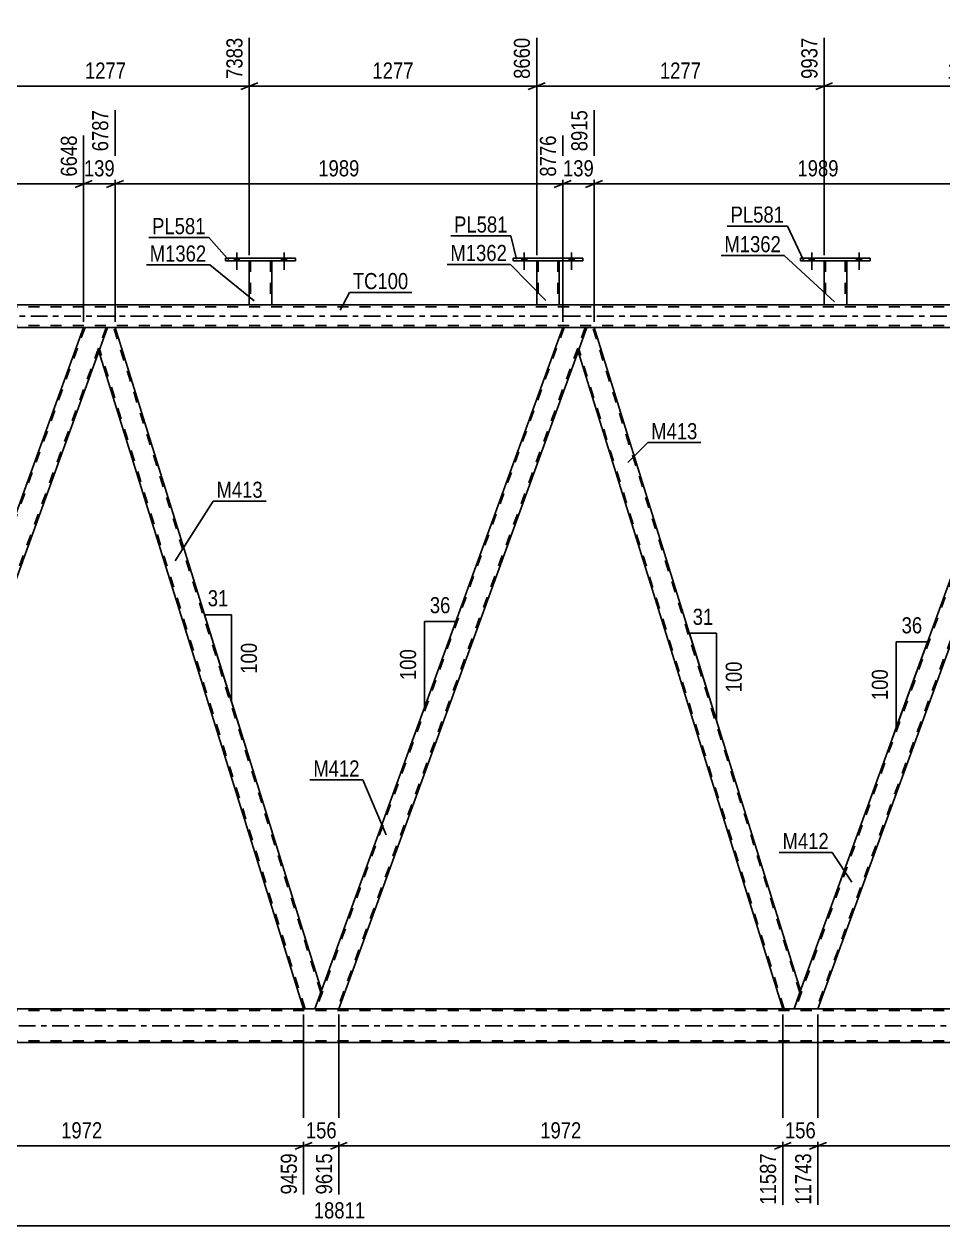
# Model space of a CAD drawing. Header units: millimetres. Extents: x -129 to 712, y -428 to 166.
# Drawn here: x 235.8 to 399, y -160.6 to 52.9 of the extents above; entities that cross this region are included whole.
import ezdxf

# ---------------------------------------------------------------- set-up
doc = ezdxf.new("R2010")
doc.units = ezdxf.units.MM
doc.linetypes.add('DXK_LINE_DOT2', pattern=[3.9198, 1.9599, -1.9599])
doc.linetypes.add('DXK_LINE_DOT3', pattern=[5.9187, 2.979, -0.9799, 0.9799, -0.9799])
doc.styles.add('Arial Narrow', font='ARIALN.TTF', dxfattribs={"height": 0.2})

# ---------------------------------------------------------------- blocks, each defined once
blk = doc.blocks.new('Bolt-232816670-63809 - 5056')
at = {"linetype": 'Continuous'}
for points in [[(324.21, 10.84), (325.09, 10.84), (325.09, 11.32), (324.21, 11.32)], [(332.61, 10.84), (333.49, 10.84), (333.49, 11.32), (332.61, 11.32)]]:
    blk.add_hatch(color=1, dxfattribs=at).paths.add_polyline_path(points)
at = {"color": 1, "linetype": 'Continuous'}
for p, q in [((324.21, 11.32), (324.21, 10.84)), ((324.65, 12.32), (324.65, 9.2)), ((325.09, 11.32), (325.09, 10.84)), ((332.61, 11.32), (332.61, 10.84)), ((333.05, 12.32), (333.05, 9.2)), ((333.49, 11.32), (333.49, 10.84))]:
    blk.add_line(p, q, dxfattribs=at)
blk = doc.blocks.new('Part-232816670-5214 - 5056')
at = {"color": 7, "linetype": 'DXK_LINE_DOT2'}
for p, q in [((599.14, 2.68), (183.67, 2.68)), ((279.77, 3), (275.77, 3)), ((330.85, 3), (326.85, 3)), ((381.93, 3), (377.93, 3)), ((599.14, -0.68), (183.67, -0.68)), ((251.92, -1), (246.34, -1)), ((337.05, -1), (331.48, -1))]:
    blk.add_line(p, q, dxfattribs=at)
at = {"color": 2, "linetype": 'Continuous'}
for p, q in [((275.77, 3), (228.69, 3)), ((326.85, 3), (279.77, 3)), ((377.93, 3), (330.85, 3)), ((429.01, 3), (381.93, 3)), ((246.34, -1), (183.67, -1)), ((331.48, -1), (251.92, -1)), ((416.61, -1), (337.05, -1))]:
    blk.add_line(p, q, dxfattribs=at)
at = {"color": 7, "linetype": 'DXK_LINE_DOT3'}
blk.add_line((183.67, 1), (599.14, 1), dxfattribs=at)
blk = doc.blocks.new('Part-232816670-5099 - 5056')
at = {"color": 2, "linetype": 'Continuous'}
for p, q in [((335.73, -1), (334.19, -5.25)), ((337.05, -1), (335.73, -1)), ((373.75, -118.75), (337.05, -1)), ((334.19, -5.25), (370.58, -122)), ((373.48, -119.49), (372.57, -122)), ((373.75, -118.75), (373.48, -119.49))]:
    blk.add_line(p, q, dxfattribs=at)
at = {"color": 7, "linetype": 'DXK_LINE_DOT2'}
for p, q in [((373.62, -119.12), (336.8, -1)), ((370.83, -122), (334.32, -4.88)), ((373.73, -118.81), (373.48, -119.49)), ((372.57, -122), (370.58, -122))]:
    blk.add_line(p, q, dxfattribs=at)
blk = doc.blocks.new('Part-232816670-5114 - 5056')
at = {"color": 7, "linetype": 'DXK_LINE_DOT2'}
for p, q in [((331.73, -1), (287.69, -122)), ((335.48, -1), (291.44, -122)), ((335.73, -1), (334.19, -5.25)), ((288.62, -118.75), (287.44, -122)), ((291.69, -122), (287.44, -122))]:
    blk.add_line(p, q, dxfattribs=at)
at = {"color": 2, "linetype": 'Continuous'}
for p, q in [((331.48, -1), (288.62, -118.75)), ((331.48, -1), (335.73, -1)), ((334.19, -5.25), (291.69, -122))]:
    blk.add_line(p, q, dxfattribs=at)
blk = doc.blocks.new('Part-232816670-5119 - 5056')
at = {"color": 7, "linetype": 'DXK_LINE_DOT2'}
for p, q in [((599.14, -122.32), (-61.1, -122.32)), ((25.46, -122), (599.14, -122)), ((599.14, -127.68), (-61.1, -127.68))]:
    blk.add_line(p, q, dxfattribs=at)
at = {"color": 2, "linetype": 'Continuous'}
for p, q in [((451.14, -122), (210.93, -122)), ((451.14, -128), (210.93, -128))]:
    blk.add_line(p, q, dxfattribs=at)
at = {"color": 7, "linetype": 'DXK_LINE_DOT3'}
blk.add_line((-61.1, -125), (599.14, -125), dxfattribs=at)
blk = doc.blocks.new('Part-232816670-63780 - 5056')
at = {"color": 2, "linetype": 'Continuous'}
for p, q in [((275.77, 3), (275.77, 10.84)), ((279.77, 10.84), (279.77, 3)), ((279.74, 3), (275.77, 3)), ((279.77, 3), (279.74, 3))]:
    blk.add_line(p, q, dxfattribs=at)
at = {"color": 7, "linetype": 'DXK_LINE_DOT2'}
for p, q in [((275.77, 10.84), (279.77, 10.84)), ((275.77, 10.84), (275.77, 10.84)), ((275.77, 10.84), (275.77, 10.84)), ((276.01, 10.84), (276.01, 3)), ((279.53, 10.84), (279.53, 3)), ((279.77, 10.84), (279.77, 10.84)), ((279.77, 10.84), (279.77, 10.84)), ((279.51, 3), (279.53, 3))]:
    blk.add_line(p, q, dxfattribs=at)
blk = doc.blocks.new('Part-232816670-5256 - 5056')
at = {"color": 7, "linetype": 'DXK_LINE_DOT2'}
for p, q in [((246.6, -1), (202.56, -122)), ((250.34, -1), (206.31, -121.99)), ((250.6, -1), (249.05, -5.25)), ((203.98, -117.4), (202.3, -122)), ((208.24, -117.4), (206.56, -121.99)), ((206.56, -121.99), (202.3, -122))]:
    blk.add_line(p, q, dxfattribs=at)
at = {"color": 2, "linetype": 'Continuous'}
for p, q in [((246.34, -1), (203.98, -117.4)), ((246.34, -1), (250.6, -1)), ((249.05, -5.25), (208.24, -117.4))]:
    blk.add_line(p, q, dxfattribs=at)
blk = doc.blocks.new('Part-232816670-5261 - 5056')
at = {"color": 2, "linetype": 'Continuous'}
for p, q in [((250.6, -1), (249.05, -5.25)), ((250.6, -1), (251.92, -1)), ((288.62, -118.75), (251.92, -1)), ((249.05, -5.25), (285.44, -122)), ((287.44, -122), (288.62, -118.75))]:
    blk.add_line(p, q, dxfattribs=at)
at = {"color": 7, "linetype": 'DXK_LINE_DOT2'}
for p, q in [((288.48, -119.12), (251.67, -1)), ((285.69, -122), (249.19, -4.88)), ((287.44, -122), (285.44, -122))]:
    blk.add_line(p, q, dxfattribs=at)
blk = doc.blocks.new('Part-232816670-5266 - 5056')
at = {"color": 7, "linetype": 'DXK_LINE_DOT2'}
for p, q in [((416.87, -1), (372.83, -122)), ((420.61, -1), (376.57, -122)), ((420.87, -1), (419.32, -5.25)), ((373.75, -118.75), (372.57, -122)), ((376.83, -122), (372.57, -122))]:
    blk.add_line(p, q, dxfattribs=at)
at = {"color": 2, "linetype": 'Continuous'}
for p, q in [((416.61, -1), (373.75, -118.75)), ((416.61, -1), (420.87, -1)), ((419.32, -5.25), (376.83, -122))]:
    blk.add_line(p, q, dxfattribs=at)
blk = doc.blocks.new('Part-232816670-63783 - 5056')
at = {"color": 2, "linetype": 'Continuous'}
for p, q in [((322.65, 10.84), (322.65, 11.32)), ((322.65, 11.32), (335.05, 11.32)), ((335.05, 10.84), (322.65, 10.84)), ((335.05, 11.32), (335.05, 10.84))]:
    blk.add_line(p, q, dxfattribs=at)
blk = doc.blocks.new('Part-232816670-63785 - 5056')
at = {"color": 2, "linetype": 'Continuous'}
for p, q in [((373.73, 10.84), (373.73, 11.32)), ((373.73, 11.32), (386.13, 11.32)), ((386.13, 10.84), (373.73, 10.84)), ((386.13, 11.32), (386.13, 10.84))]:
    blk.add_line(p, q, dxfattribs=at)
blk = doc.blocks.new('Part-232816670-63781 - 5056')
at = {"color": 2, "linetype": 'Continuous'}
for p, q in [((271.57, 10.84), (271.57, 11.32)), ((271.57, 11.32), (283.97, 11.32)), ((283.97, 10.84), (271.57, 10.84)), ((283.97, 11.32), (283.97, 10.84))]:
    blk.add_line(p, q, dxfattribs=at)
blk = doc.blocks.new('Bolt-232816670-63806 - 5056')
at = {"linetype": 'Continuous'}
for points in [[(273.13, 10.84), (274.01, 10.84), (274.01, 11.32), (273.13, 11.32)], [(281.53, 10.84), (282.41, 10.84), (282.41, 11.32), (281.53, 11.32)]]:
    blk.add_hatch(color=1, dxfattribs=at).paths.add_polyline_path(points)
at = {"color": 1, "linetype": 'Continuous'}
for p, q in [((273.13, 11.32), (273.13, 10.84)), ((273.57, 12.32), (273.57, 9.2)), ((274.01, 11.32), (274.01, 10.84)), ((281.53, 11.32), (281.53, 10.84)), ((281.97, 12.32), (281.97, 9.2)), ((282.41, 11.32), (282.41, 10.84))]:
    blk.add_line(p, q, dxfattribs=at)
blk = doc.blocks.new('Bolt-232816670-63807 - 5056')
at = {"linetype": 'Continuous'}
for points in [[(273.13, 10.84), (274.01, 10.84), (274.01, 11.32), (273.13, 11.32)], [(281.53, 10.84), (282.41, 10.84), (282.41, 11.32), (281.53, 11.32)]]:
    blk.add_hatch(color=1, dxfattribs=at).paths.add_polyline_path(points)
at = {"color": 1, "linetype": 'Continuous'}
for p, q in [((273.13, 11.32), (273.13, 10.84)), ((273.57, 12.32), (273.57, 9.2)), ((274.01, 11.32), (274.01, 10.84)), ((281.53, 11.32), (281.53, 10.84)), ((281.97, 12.32), (281.97, 9.2)), ((282.41, 11.32), (282.41, 10.84))]:
    blk.add_line(p, q, dxfattribs=at)
blk = doc.blocks.new('Part-232816670-63782 - 5056')
at = {"color": 2, "linetype": 'Continuous'}
for p, q in [((326.85, 3), (326.85, 10.84)), ((330.85, 10.84), (330.85, 3)), ((330.82, 3), (326.85, 3)), ((330.85, 3), (330.82, 3))]:
    blk.add_line(p, q, dxfattribs=at)
at = {"color": 7, "linetype": 'DXK_LINE_DOT2'}
for p, q in [((326.85, 10.84), (330.85, 10.84)), ((326.85, 10.84), (326.85, 10.84)), ((326.85, 10.84), (326.85, 10.84)), ((327.09, 10.84), (327.09, 3)), ((330.61, 10.84), (330.61, 3)), ((330.85, 10.84), (330.85, 10.84)), ((330.85, 10.84), (330.85, 10.84)), ((330.59, 3), (330.61, 3))]:
    blk.add_line(p, q, dxfattribs=at)
blk = doc.blocks.new('Part-232816670-63784 - 5056')
at = {"color": 2, "linetype": 'Continuous'}
for p, q in [((377.93, 3), (377.93, 10.84)), ((381.93, 10.84), (381.93, 3)), ((381.9, 3), (377.93, 3)), ((381.93, 3), (381.9, 3))]:
    blk.add_line(p, q, dxfattribs=at)
at = {"color": 7, "linetype": 'DXK_LINE_DOT2'}
for p, q in [((377.93, 10.84), (381.93, 10.84)), ((377.93, 10.84), (377.93, 10.84)), ((377.93, 10.84), (377.93, 10.84)), ((378.17, 10.84), (378.17, 3)), ((381.69, 10.84), (381.69, 3)), ((381.93, 10.84), (381.93, 10.84)), ((381.93, 10.84), (381.93, 10.84)), ((381.68, 3), (381.69, 3))]:
    blk.add_line(p, q, dxfattribs=at)
blk = doc.blocks.new('Bolt-232816670-63808 - 5056')
at = {"linetype": 'Continuous'}
for points in [[(324.21, 10.84), (325.09, 10.84), (325.09, 11.32), (324.21, 11.32)], [(332.61, 10.84), (333.49, 10.84), (333.49, 11.32), (332.61, 11.32)]]:
    blk.add_hatch(color=1, dxfattribs=at).paths.add_polyline_path(points)
at = {"color": 1, "linetype": 'Continuous'}
for p, q in [((324.21, 11.32), (324.21, 10.84)), ((324.65, 12.32), (324.65, 9.2)), ((325.09, 11.32), (325.09, 10.84)), ((332.61, 11.32), (332.61, 10.84)), ((333.05, 12.32), (333.05, 9.2)), ((333.49, 11.32), (333.49, 10.84))]:
    blk.add_line(p, q, dxfattribs=at)
blk = doc.blocks.new('Bolt-232816670-63810 - 5056')
at = {"linetype": 'Continuous'}
for points in [[(375.29, 10.84), (376.17, 10.84), (376.17, 11.32), (375.29, 11.32)], [(383.69, 10.84), (384.57, 10.84), (384.57, 11.32), (383.69, 11.32)]]:
    blk.add_hatch(color=1, dxfattribs=at).paths.add_polyline_path(points)
at = {"color": 1, "linetype": 'Continuous'}
for p, q in [((375.29, 11.32), (375.29, 10.84)), ((375.73, 12.32), (375.73, 9.2)), ((376.17, 11.32), (376.17, 10.84)), ((383.69, 11.32), (383.69, 10.84)), ((384.13, 12.32), (384.13, 9.2)), ((384.57, 11.32), (384.57, 10.84))]:
    blk.add_line(p, q, dxfattribs=at)
blk = doc.blocks.new('Bolt-232816670-63811 - 5056')
at = {"linetype": 'Continuous'}
for points in [[(375.29, 10.84), (376.17, 10.84), (376.17, 11.32), (375.29, 11.32)], [(383.69, 10.84), (384.57, 10.84), (384.57, 11.32), (383.69, 11.32)]]:
    blk.add_hatch(color=1, dxfattribs=at).paths.add_polyline_path(points)
at = {"color": 1, "linetype": 'Continuous'}
for p, q in [((375.29, 11.32), (375.29, 10.84)), ((375.73, 12.32), (375.73, 9.2)), ((376.17, 11.32), (376.17, 10.84)), ((383.69, 11.32), (383.69, 10.84)), ((384.13, 12.32), (384.13, 9.2)), ((384.57, 11.32), (384.57, 10.84))]:
    blk.add_line(p, q, dxfattribs=at)
blk = doc.blocks.new('StraightDimension-232816670-81066 - 5056')
at = {"color": 7, "linetype": 'Continuous'}
for p, q in [((291.69, -123), (291.69, -154.97)), ((370.58, -123), (370.58, -156.8)), ((293.19, -145.76), (290.19, -146.96)), ((291.69, -146.36), (370.58, -146.36)), ((369.08, -146.96), (372.08, -145.76))]:
    blk.add_line(p, q, dxfattribs=at)
at = {"color": 0}
blk.add_wipeout([(335.39, -145.61), (335.39, -141.41), (326.88, -141.41), (326.88, -145.61)], dxfattribs=at)
at = {"color": 0, "linetype": 'Continuous'}
blk.add_wipeout([(369.98, -147.06), (365.78, -147.06), (365.78, -157.4), (369.98, -157.4)], dxfattribs=at)
at = {"color": 3, "style": 'Arial Narrow'}
blk.add_text('1972', height=2.863, dxfattribs=at).set_placement((327.48, -145.01))
at = {"color": 3, "linetype": 'Continuous', "style": 'Arial Narrow'}
blk.add_text('11587', height=2.863, rotation=90.0002, dxfattribs=at).set_placement((369.38, -156.8))
blk = doc.blocks.new('StraightDimension-232816670-37227 - 5056')
at = {"color": 7, "linetype": 'Continuous'}
for p, q in [((251.92, 0), (251.92, 37.59)), ((331.48, 0), (331.48, 33.09)), ((253.42, 25.08), (250.42, 23.88)), ((251.92, 24.48), (331.48, 24.48)), ((329.98, 23.88), (332.98, 25.08))]:
    blk.add_line(p, q, dxfattribs=at)
at = {"color": 0, "linetype": 'Continuous'}
blk.add_wipeout([(330.88, 33.69), (326.68, 33.69), (326.68, 25.18), (330.88, 25.18)], dxfattribs=at)
at = {"color": 0}
blk.add_wipeout([(295.95, 25.23), (295.95, 29.43), (287.44, 29.43), (287.44, 25.23)], dxfattribs=at)
at = {"color": 3, "linetype": 'Continuous', "style": 'Arial Narrow'}
blk.add_text('8776', height=2.863, rotation=90.0002, dxfattribs=at).set_placement((330.28, 25.78))
at = {"color": 3, "style": 'Arial Narrow'}
blk.add_text('1989', height=2.863, dxfattribs=at).set_placement((288.04, 25.83))
blk = doc.blocks.new('StraightDimension-232816670-81766 - 5056')
at = {"color": 7, "linetype": 'Continuous'}
for p, q in [((224.69, 11.84), (224.69, 50.45)), ((275.77, 11.84), (275.77, 50.45)), ((226.19, 42.44), (223.19, 41.24)), ((224.69, 41.84), (275.77, 41.84)), ((274.27, 41.24), (277.27, 42.44))]:
    blk.add_line(p, q, dxfattribs=at)
at = {"color": 0, "linetype": 'Continuous'}
blk.add_wipeout([(275.17, 51.05), (270.97, 51.05), (270.97, 42.54), (275.17, 42.54)], dxfattribs=at)
at = {"color": 0}
blk.add_wipeout([(254.49, 42.59), (254.49, 46.79), (245.98, 46.79), (245.98, 42.59)], dxfattribs=at)
at = {"color": 3, "linetype": 'Continuous', "style": 'Arial Narrow'}
blk.add_text('7383', height=2.863, rotation=90.0002, dxfattribs=at).set_placement((274.57, 43.14))
at = {"color": 3, "style": 'Arial Narrow'}
blk.add_text('1277', height=2.863, dxfattribs=at).set_placement((246.58, 43.19))
blk = doc.blocks.new('StraightDimension-232816670-81765 - 5056')
at = {"color": 7, "linetype": 'Continuous'}
for p, q in [((275.77, 11.84), (275.77, 50.45)), ((326.85, 11.84), (326.85, 50.45)), ((277.27, 42.44), (274.27, 41.24)), ((275.77, 41.84), (326.85, 41.84)), ((325.35, 41.24), (328.35, 42.44))]:
    blk.add_line(p, q, dxfattribs=at)
at = {"color": 0, "linetype": 'Continuous'}
blk.add_wipeout([(326.25, 51.05), (322.05, 51.05), (322.05, 42.54), (326.25, 42.54)], dxfattribs=at)
at = {"color": 0}
blk.add_wipeout([(305.57, 42.59), (305.57, 46.79), (297.06, 46.79), (297.06, 42.59)], dxfattribs=at)
at = {"color": 3, "linetype": 'Continuous', "style": 'Arial Narrow'}
blk.add_text('8660', height=2.863, rotation=90.0002, dxfattribs=at).set_placement((325.65, 43.14))
at = {"color": 3, "style": 'Arial Narrow'}
blk.add_text('1277', height=2.863, dxfattribs=at).set_placement((297.66, 43.19))
blk = doc.blocks.new('StraightDimension-232816670-81068 - 5056')
at = {"color": 7, "linetype": 'Continuous'}
for p, q in [((206.56, -122.99), (206.56, -154.97)), ((285.44, -123), (285.44, -154.97)), ((208.06, -145.76), (205.06, -146.96)), ((206.56, -146.36), (285.44, -146.36)), ((283.94, -146.96), (286.94, -145.76))]:
    blk.add_line(p, q, dxfattribs=at)
at = {"color": 0}
blk.add_wipeout([(250.26, -145.61), (250.26, -141.41), (241.75, -141.41), (241.75, -145.61)], dxfattribs=at)
at = {"color": 0, "linetype": 'Continuous'}
blk.add_wipeout([(284.84, -147.06), (280.64, -147.06), (280.64, -155.57), (284.84, -155.57)], dxfattribs=at)
at = {"color": 3, "style": 'Arial Narrow'}
blk.add_text('1972', height=2.863, dxfattribs=at).set_placement((242.35, -145.01))
at = {"color": 3, "linetype": 'Continuous', "style": 'Arial Narrow'}
blk.add_text('9459', height=2.863, rotation=90.0002, dxfattribs=at).set_placement((284.24, -154.97))
blk = doc.blocks.new('StraightDimension-232816670-81763 - 5056')
at = {"color": 7, "linetype": 'Continuous'}
for p, q in [((429.01, 11.84), (429.01, 52.28)), ((377.93, 11.84), (377.93, 50.45)), ((379.43, 42.44), (376.43, 41.24)), ((377.93, 41.84), (429.01, 41.84)), ((427.51, 41.24), (430.51, 42.44))]:
    blk.add_line(p, q, dxfattribs=at)
at = {"color": 0, "linetype": 'Continuous'}
blk.add_wipeout([(428.41, 52.88), (424.21, 52.88), (424.21, 42.54), (428.41, 42.54)], dxfattribs=at)
at = {"color": 0}
blk.add_wipeout([(407.73, 42.59), (407.73, 46.79), (399.22, 46.79), (399.22, 42.59)], dxfattribs=at)
at = {"color": 3, "linetype": 'Continuous', "style": 'Arial Narrow'}
blk.add_text('11214', height=2.863, rotation=90.0002, dxfattribs=at).set_placement((427.81, 43.14))
at = {"color": 3, "style": 'Arial Narrow'}
blk.add_text('1277', height=2.863, dxfattribs=at).set_placement((399.82, 43.19))
blk = doc.blocks.new('StraightDimension-232816670-81064 - 5056')
at = {"color": 7, "linetype": 'Continuous'}
for p, q in [((376.83, -123), (376.83, -156.8)), ((455.71, -123), (455.71, -156.8)), ((378.33, -145.76), (375.33, -146.96)), ((376.83, -146.36), (455.71, -146.36)), ((454.21, -146.96), (457.21, -145.76))]:
    blk.add_line(p, q, dxfattribs=at)
at = {"color": 0}
blk.add_wipeout([(420.53, -145.61), (420.53, -141.41), (412.01, -141.41), (412.01, -145.61)], dxfattribs=at)
at = {"color": 0, "linetype": 'Continuous'}
blk.add_wipeout([(455.11, -147.06), (450.91, -147.06), (450.91, -157.4), (455.11, -157.4)], dxfattribs=at)
at = {"color": 3, "style": 'Arial Narrow'}
blk.add_text('1972', height=2.863, dxfattribs=at).set_placement((412.61, -145.01))
at = {"color": 3, "linetype": 'Continuous', "style": 'Arial Narrow'}
blk.add_text('13715', height=2.863, rotation=90.0002, dxfattribs=at).set_placement((454.51, -156.8))
blk = doc.blocks.new('StraightDimension-232816670-81065 - 5056')
at = {"color": 7, "linetype": 'Continuous'}
for p, q in [((370.58, -123), (370.58, -156.8)), ((376.83, -123), (376.83, -156.8)), ((369.08, -146.96), (372.08, -145.76)), ((370.58, -146.36), (376.83, -146.36)), ((378.33, -145.76), (375.33, -146.96))]:
    blk.add_line(p, q, dxfattribs=at)
at = {"color": 0}
blk.add_wipeout([(377.04, -145.61), (377.04, -141.41), (370.36, -141.41), (370.36, -145.61)], dxfattribs=at)
at = {"color": 0, "linetype": 'Continuous'}
blk.add_wipeout([(376.23, -147.06), (372.03, -147.06), (372.03, -157.4), (376.23, -157.4)], dxfattribs=at)
at = {"color": 3, "style": 'Arial Narrow'}
blk.add_text('156', height=2.863, dxfattribs=at).set_placement((370.96, -145.01))
at = {"color": 3, "linetype": 'Continuous', "style": 'Arial Narrow'}
blk.add_text('11743', height=2.863, rotation=90.0002, dxfattribs=at).set_placement((375.63, -156.8))
blk = doc.blocks.new('StraightDimension-232816670-37225 - 5056')
at = {"color": 7, "linetype": 'Continuous'}
for p, q in [((337.05, 0), (337.05, 37.59)), ((416.61, 0), (416.61, 34.92)), ((338.55, 25.08), (335.55, 23.88)), ((337.05, 24.48), (416.61, 24.48)), ((415.11, 23.88), (418.11, 25.08))]:
    blk.add_line(p, q, dxfattribs=at)
at = {"color": 0, "linetype": 'Continuous'}
blk.add_wipeout([(416.01, 35.52), (411.81, 35.52), (411.81, 25.18), (416.01, 25.18)], dxfattribs=at)
at = {"color": 0}
blk.add_wipeout([(381.09, 25.23), (381.09, 29.43), (372.58, 29.43), (372.58, 25.23)], dxfattribs=at)
at = {"color": 3, "linetype": 'Continuous', "style": 'Arial Narrow'}
blk.add_text('10904', height=2.863, rotation=90.0002, dxfattribs=at).set_placement((415.41, 25.78))
at = {"color": 3, "style": 'Arial Narrow'}
blk.add_text('1989', height=2.863, dxfattribs=at).set_placement((373.18, 25.83))
blk = doc.blocks.new('StraightDimension-232816670-37226 - 5056')
at = {"color": 7, "linetype": 'Continuous'}
for p, q in [((337.05, 0), (337.05, 37.59)), ((331.48, 0), (331.48, 33.09)), ((329.98, 23.88), (332.98, 25.08)), ((331.48, 24.48), (337.05, 24.48)), ((338.55, 25.08), (335.55, 23.88))]:
    blk.add_line(p, q, dxfattribs=at)
at = {"color": 0}
blk.add_wipeout([(337.61, 25.23), (337.61, 29.43), (330.92, 29.43), (330.92, 25.23)], dxfattribs=at)
at = {"color": 0, "linetype": 'Continuous'}
blk.add_wipeout([(336.45, 38.19), (332.25, 38.19), (332.25, 29.68), (336.45, 29.68)], dxfattribs=at)
at = {"color": 3, "linetype": 'Continuous', "style": 'Arial Narrow'}
blk.add_text('8915', height=2.863, rotation=90.0002, dxfattribs=at).set_placement((335.85, 30.28))
at = {"color": 3, "style": 'Arial Narrow'}
blk.add_text('139', height=2.863, dxfattribs=at).set_placement((331.52, 25.83))
blk = doc.blocks.new('StraightDimension-232816670-37228 - 5056')
at = {"color": 7, "linetype": 'Continuous'}
for p, q in [((251.92, 0), (251.92, 37.59)), ((246.34, 0), (246.34, 33.09)), ((244.84, 23.88), (247.84, 25.08)), ((246.34, 24.48), (251.92, 24.48)), ((253.42, 25.08), (250.42, 23.88))]:
    blk.add_line(p, q, dxfattribs=at)
at = {"color": 0}
blk.add_wipeout([(252.47, 25.23), (252.47, 29.43), (245.79, 29.43), (245.79, 25.23)], dxfattribs=at)
at = {"color": 0, "linetype": 'Continuous'}
blk.add_wipeout([(251.32, 38.19), (247.12, 38.19), (247.12, 29.68), (251.32, 29.68)], dxfattribs=at)
at = {"color": 3, "linetype": 'Continuous', "style": 'Arial Narrow'}
blk.add_text('6787', height=2.863, rotation=90.0002, dxfattribs=at).set_placement((250.72, 30.28))
at = {"color": 3, "style": 'Arial Narrow'}
blk.add_text('139', height=2.863, dxfattribs=at).set_placement((246.39, 25.83))
blk = doc.blocks.new('StraightDimension-232816670-37229 - 5056')
at = {"color": 7, "linetype": 'Continuous'}
for p, q in [((167.41, -2), (167.41, 37.59)), ((246.34, 0), (246.34, 33.09)), ((168.91, 25.08), (165.91, 23.88)), ((167.41, 24.48), (246.34, 24.48)), ((244.84, 23.88), (247.84, 25.08))]:
    blk.add_line(p, q, dxfattribs=at)
at = {"color": 0, "linetype": 'Continuous'}
blk.add_wipeout([(245.74, 33.69), (241.54, 33.69), (241.54, 25.18), (245.74, 25.18)], dxfattribs=at)
at = {"color": 0}
blk.add_wipeout([(211.13, 25.23), (211.13, 29.43), (202.62, 29.43), (202.62, 25.23)], dxfattribs=at)
at = {"color": 3, "linetype": 'Continuous', "style": 'Arial Narrow'}
blk.add_text('6648', height=2.863, rotation=90.0002, dxfattribs=at).set_placement((245.14, 25.78))
at = {"color": 3, "style": 'Arial Narrow'}
blk.add_text('1973', height=2.863, dxfattribs=at).set_placement((203.22, 25.83))
blk = doc.blocks.new('StraightDimension-232816670-79061 - 5056')
at = {"color": 7, "linetype": 'Continuous'}
blk.add_line((-74, -160.57), (657.63, -160.57), dxfattribs=at)
at = {"color": 0}
blk.add_wipeout([(296.98, -159.82), (296.98, -155.62), (286.64, -155.62), (286.64, -159.82)], dxfattribs=at)
at = {"color": 3, "style": 'Arial Narrow'}
blk.add_text('18811', height=2.863, dxfattribs=at).set_placement((287.24, -159.22))
blk = doc.blocks.new('AngleDimension-232816670-62117 - 5056')
at = {"color": 7, "linetype": 'Continuous'}
for p, q in [((306.92, -53.25), (312.46, -53.25)), ((306.92, -68.48), (312.46, -53.25)), ((306.92, -68.48), (306.92, -53.25)), ((304.08, -76.27), (306.92, -68.48))]:
    blk.add_line(p, q, dxfattribs=at)
at = {"color": 0}
for points in [[(312.12, -52.35), (312.12, -48.15), (307.26, -48.15), (307.26, -52.35)], [(306.02, -57.52), (301.82, -57.52), (301.82, -64.21), (306.02, -64.21)]]:
    blk.add_wipeout(points, dxfattribs=at)
at = {"color": 3, "style": 'Arial Narrow'}
blk.add_text('36', height=2.863, dxfattribs=at).set_placement((307.86, -51.75))
blk.add_text('100', height=2.863, rotation=90.0002, dxfattribs=at).set_placement((305.42, -63.61))
blk = doc.blocks.new('AngleDimension-232816670-62131 - 5056')
at = {"color": 7, "linetype": 'Continuous'}
for p, q in [((390.75, -56.83), (396.29, -56.83)), ((390.75, -72.06), (396.29, -56.83)), ((390.75, -72.06), (390.75, -56.83)), ((389.22, -76.27), (390.75, -72.06))]:
    blk.add_line(p, q, dxfattribs=at)
at = {"color": 0}
for points in [[(395.95, -55.93), (395.95, -51.73), (391.09, -51.73), (391.09, -55.93)], [(389.85, -61.1), (385.65, -61.1), (385.65, -67.79), (389.85, -67.79)]]:
    blk.add_wipeout(points, dxfattribs=at)
at = {"color": 3, "style": 'Arial Narrow'}
blk.add_text('36', height=2.863, dxfattribs=at).set_placement((391.69, -55.33))
blk.add_text('100', height=2.863, rotation=90.0002, dxfattribs=at).set_placement((389.25, -67.19))
blk = doc.blocks.new('AngleDimension-232816670-62173 - 5056')
at = {"color": 7, "linetype": 'Continuous'}
for p, q in [((272.64, -52.02), (267.82, -52.02)), ((272.64, -67.49), (267.82, -52.02)), ((272.64, -67.49), (272.64, -52.02)), ((276.7, -80.52), (272.64, -67.49))]:
    blk.add_line(p, q, dxfattribs=at)
at = {"color": 0}
for points in [[(272.66, -51.12), (272.66, -46.92), (267.8, -46.92), (267.8, -51.12)], [(277.74, -56.41), (273.54, -56.41), (273.54, -63.1), (277.74, -63.1)]]:
    blk.add_wipeout(points, dxfattribs=at)
at = {"color": 3, "style": 'Arial Narrow'}
blk.add_text('31', height=2.863, dxfattribs=at).set_placement((268.4, -50.52))
blk.add_text('100', height=2.863, rotation=90.0002, dxfattribs=at).set_placement((277.14, -62.5))
blk = doc.blocks.new('AngleDimension-232816670-62187 - 5056')
at = {"color": 7, "linetype": 'Continuous'}
for p, q in [((358.8, -55.32), (353.98, -55.32)), ((358.8, -70.79), (353.98, -55.32)), ((358.8, -70.79), (358.8, -55.32)), ((361.84, -80.52), (358.8, -70.79))]:
    blk.add_line(p, q, dxfattribs=at)
at = {"color": 0}
for points in [[(358.82, -54.42), (358.82, -50.22), (353.97, -50.22), (353.97, -54.42)], [(363.9, -59.71), (359.7, -59.71), (359.7, -66.4), (363.9, -66.4)]]:
    blk.add_wipeout(points, dxfattribs=at)
at = {"color": 3, "style": 'Arial Narrow'}
blk.add_text('31', height=2.863, dxfattribs=at).set_placement((354.57, -53.82))
blk.add_text('100', height=2.863, rotation=90.0002, dxfattribs=at).set_placement((363.3, -65.8))
blk = doc.blocks.new('StraightDimension-232816670-81067 - 5056')
at = {"color": 7, "linetype": 'Continuous'}
for p, q in [((285.44, -123), (285.44, -154.97)), ((291.69, -123), (291.69, -154.97)), ((283.94, -146.96), (286.94, -145.76)), ((285.44, -146.36), (291.69, -146.36)), ((293.19, -145.76), (290.19, -146.96))]:
    blk.add_line(p, q, dxfattribs=at)
at = {"color": 0}
blk.add_wipeout([(291.91, -145.61), (291.91, -141.41), (285.23, -141.41), (285.23, -145.61)], dxfattribs=at)
at = {"color": 0, "linetype": 'Continuous'}
blk.add_wipeout([(291.09, -147.06), (286.89, -147.06), (286.89, -155.57), (291.09, -155.57)], dxfattribs=at)
at = {"color": 3, "style": 'Arial Narrow'}
blk.add_text('156', height=2.863, dxfattribs=at).set_placement((285.83, -145.01))
at = {"color": 3, "linetype": 'Continuous', "style": 'Arial Narrow'}
blk.add_text('9615', height=2.863, rotation=90.0002, dxfattribs=at).set_placement((290.49, -154.97))
blk = doc.blocks.new('StraightDimension-232816670-81764 - 5056')
at = {"color": 7, "linetype": 'Continuous'}
for p, q in [((326.85, 11.84), (326.85, 50.45)), ((377.93, 11.84), (377.93, 50.45)), ((328.35, 42.44), (325.35, 41.24)), ((326.85, 41.84), (377.93, 41.84)), ((376.43, 41.24), (379.43, 42.44))]:
    blk.add_line(p, q, dxfattribs=at)
at = {"color": 0, "linetype": 'Continuous'}
blk.add_wipeout([(377.33, 51.05), (373.13, 51.05), (373.13, 42.54), (377.33, 42.54)], dxfattribs=at)
at = {"color": 0}
blk.add_wipeout([(356.65, 42.59), (356.65, 46.79), (348.14, 46.79), (348.14, 42.59)], dxfattribs=at)
at = {"color": 3, "linetype": 'Continuous', "style": 'Arial Narrow'}
blk.add_text('9937', height=2.863, rotation=90.0002, dxfattribs=at).set_placement((376.73, 43.14))
at = {"color": 3, "style": 'Arial Narrow'}
blk.add_text('1277', height=2.863, dxfattribs=at).set_placement((348.74, 43.19))
blk = doc.blocks.new('Mark-232816670-38115 - 5056')
at = {"color": 0}
blk.add_wipeout([(295.38, -80.75), (295.38, -77.75), (287.16, -77.75), (287.16, -80.75)], dxfattribs=at)
blk.add_wipeout([(295.38, -80.75), (295.38, -77.75), (287.16, -77.75), (287.16, -80.75)], dxfattribs=at)
at = {"color": 30, "linetype": 'Continuous'}
for p in [(286.56, -81.35), (300.13, -91.11)]:
    blk.add_line(p, (295.98, -81.35), dxfattribs=at)
at = {"color": 3, "style": 'Arial Narrow'}
blk.add_text('M412', height=2.863, dxfattribs=at).set_placement((287.16, -80.75))
blk = doc.blocks.new('Mark-232816670-5210 - 5056')
at = {"color": 0}
blk.add_wipeout([(304.05, 5.8), (304.05, 8.8), (294.18, 8.8), (294.18, 5.8)], dxfattribs=at)
blk.add_wipeout([(304.05, 5.8), (304.05, 8.8), (294.18, 8.8), (294.18, 5.8)], dxfattribs=at)
at = {"color": 30, "linetype": 'Continuous'}
for p, q in [((291.9, 2.09), (293.58, 5.2)), ((293.58, 5.2), (304.65, 5.2))]:
    blk.add_line(p, q, dxfattribs=at)
at = {"color": 3, "style": 'Arial Narrow'}
blk.add_text('TC100', height=2.863, dxfattribs=at).set_placement((294.18, 5.8))
blk = doc.blocks.new('Mark-232816670-38148 - 5056')
at = {"color": 0}
blk.add_wipeout([(278.17, -31.26), (278.17, -28.26), (269.95, -28.26), (269.95, -31.26)], dxfattribs=at)
blk.add_wipeout([(278.17, -31.26), (278.17, -28.26), (269.95, -28.26), (269.95, -31.26)], dxfattribs=at)
at = {"color": 30, "linetype": 'Continuous'}
for p, q in [((262.58, -42.42), (269.35, -31.86)), ((269.35, -31.86), (278.77, -31.86))]:
    blk.add_line(p, q, dxfattribs=at)
at = {"color": 3, "style": 'Arial Narrow'}
blk.add_text('M413', height=2.863, dxfattribs=at).set_placement((269.95, -31.26))
blk = doc.blocks.new('Mark-232816670-38112 - 5056')
at = {"color": 0}
blk.add_wipeout([(355.42, -20.86), (355.42, -17.86), (347.19, -17.86), (347.19, -20.86)], dxfattribs=at)
blk.add_wipeout([(355.42, -20.86), (355.42, -17.86), (347.19, -17.86), (347.19, -20.86)], dxfattribs=at)
at = {"color": 30, "linetype": 'Continuous'}
for p, q in [((343.06, -24.99), (346.59, -21.46)), ((346.59, -21.46), (356.02, -21.46))]:
    blk.add_line(p, q, dxfattribs=at)
at = {"color": 3, "style": 'Arial Narrow'}
blk.add_text('M413', height=2.863, dxfattribs=at).set_placement((347.19, -20.86))
blk = doc.blocks.new('Mark-232816670-38151 - 5056')
at = {"color": 0}
blk.add_wipeout([(378.75, -93.65), (378.75, -90.65), (370.53, -90.65), (370.53, -93.65)], dxfattribs=at)
blk.add_wipeout([(378.75, -93.65), (378.75, -90.65), (370.53, -90.65), (370.53, -93.65)], dxfattribs=at)
at = {"color": 30, "linetype": 'Continuous'}
for p in [(369.93, -94.25), (382.85, -99.49)]:
    blk.add_line(p, (379.35, -94.25), dxfattribs=at)
at = {"color": 3, "style": 'Arial Narrow'}
blk.add_text('M412', height=2.863, dxfattribs=at).set_placement((370.53, -93.65))
blk = doc.blocks.new('Mark-232816670-81560 - 5056')
at = {"color": 0}
blk.add_wipeout([(268.14, 10.69), (268.14, 13.69), (258.09, 13.69), (258.09, 10.69)], dxfattribs=at)
blk.add_wipeout([(268.14, 10.69), (268.14, 13.69), (258.09, 13.69), (258.09, 10.69)], dxfattribs=at)
at = {"color": 30, "linetype": 'Continuous'}
for p in [(257.49, 10.09), (276.62, 3.74)]:
    blk.add_line(p, (268.74, 10.09), dxfattribs=at)
at = {"color": 3, "style": 'Arial Narrow'}
blk.add_text('M1362', height=2.863, dxfattribs=at).set_placement((258.09, 10.69))
blk = doc.blocks.new('Mark-232816670-81563 - 5056')
at = {"color": 0}
blk.add_wipeout([(268.02, 15.56), (268.02, 18.56), (258.51, 18.56), (258.51, 15.56)], dxfattribs=at)
blk.add_wipeout([(268.02, 15.56), (268.02, 18.56), (258.51, 18.56), (258.51, 15.56)], dxfattribs=at)
at = {"color": 30, "linetype": 'Continuous'}
for p in [(257.91, 14.96), (272.24, 10.84)]:
    blk.add_line(p, (268.62, 14.96), dxfattribs=at)
at = {"color": 3, "style": 'Arial Narrow'}
blk.add_text('PL581', height=2.863, dxfattribs=at).set_placement((258.51, 15.56))
blk = doc.blocks.new('Mark-232816670-81566 - 5056')
at = {"color": 0}
blk.add_wipeout([(321.57, 10.79), (321.57, 13.79), (311.52, 13.79), (311.52, 10.79)], dxfattribs=at)
blk.add_wipeout([(321.57, 10.79), (321.57, 13.79), (311.52, 13.79), (311.52, 10.79)], dxfattribs=at)
at = {"color": 30, "linetype": 'Continuous'}
for p in [(310.92, 10.19), (328.45, 3.76)]:
    blk.add_line(p, (322.17, 10.19), dxfattribs=at)
at = {"color": 3, "style": 'Arial Narrow'}
blk.add_text('M1362', height=2.863, dxfattribs=at).set_placement((311.52, 10.79))
blk = doc.blocks.new('Mark-232816670-81569 - 5056')
at = {"color": 0}
blk.add_wipeout([(321.67, 15.85), (321.67, 18.85), (312.17, 18.85), (312.17, 15.85)], dxfattribs=at)
blk.add_wipeout([(321.67, 15.85), (321.67, 18.85), (312.17, 18.85), (312.17, 15.85)], dxfattribs=at)
at = {"color": 30, "linetype": 'Continuous'}
for p in [(311.57, 15.25), (323.25, 11.14)]:
    blk.add_line(p, (322.27, 15.25), dxfattribs=at)
at = {"color": 3, "style": 'Arial Narrow'}
blk.add_text('PL581', height=2.863, dxfattribs=at).set_placement((312.17, 15.85))
blk = doc.blocks.new('Mark-232816670-81572 - 5056')
at = {"color": 0}
blk.add_wipeout([(370.25, 12.36), (370.25, 15.36), (360.2, 15.36), (360.2, 12.36)], dxfattribs=at)
blk.add_wipeout([(370.25, 12.36), (370.25, 15.36), (360.2, 15.36), (360.2, 12.36)], dxfattribs=at)
at = {"color": 30, "linetype": 'Continuous'}
for p in [(359.6, 11.76), (379.76, 3.53)]:
    blk.add_line(p, (370.85, 11.76), dxfattribs=at)
at = {"color": 3, "style": 'Arial Narrow'}
blk.add_text('M1362', height=2.863, dxfattribs=at).set_placement((360.2, 12.36))
blk = doc.blocks.new('Mark-232816670-81575 - 5056')
at = {"color": 0}
blk.add_wipeout([(370.8, 17.61), (370.8, 20.61), (361.3, 20.61), (361.3, 17.61)], dxfattribs=at)
blk.add_wipeout([(370.8, 17.61), (370.8, 20.61), (361.3, 20.61), (361.3, 17.61)], dxfattribs=at)
at = {"color": 30, "linetype": 'Continuous'}
for p in [(360.7, 17.01), (374.26, 10.97)]:
    blk.add_line(p, (371.4, 17.01), dxfattribs=at)
at = {"color": 3, "style": 'Arial Narrow'}
blk.add_text('PL581', height=2.863, dxfattribs=at).set_placement((361.3, 17.61))

msp = doc.modelspace()

# ---------------------------------------------------------------- block references
for name in ['Part-232816670-63781 - 5056', 'Bolt-232816670-63806 - 5056', 'Bolt-232816670-63807 - 5056', 'Part-232816670-63780 - 5056', 'Part-232816670-63783 - 5056', 'Bolt-232816670-63809 - 5056', 'Bolt-232816670-63808 - 5056', 'Part-232816670-63782 - 5056', 'Part-232816670-63785 - 5056', 'Bolt-232816670-63810 - 5056', 'Bolt-232816670-63811 - 5056', 'Part-232816670-63784 - 5056', 'Part-232816670-5214 - 5056', 'Part-232816670-5256 - 5056', 'Part-232816670-5261 - 5056', 'Part-232816670-5114 - 5056', 'Part-232816670-5099 - 5056', 'Part-232816670-5266 - 5056', 'Part-232816670-5119 - 5056']:
    msp.add_blockref(name, (0, 0))

# ---------------------------------------------------------------- next in the draw order: block references
for name in ['StraightDimension-232816670-81763 - 5056', 'StraightDimension-232816670-37227 - 5056', 'StraightDimension-232816670-81068 - 5056', 'StraightDimension-232816670-81066 - 5056', 'StraightDimension-232816670-81064 - 5056']:
    msp.add_blockref(name, (0, 0))

# ---------------------------------------------------------------- next in the draw order: block references
for name in ['StraightDimension-232816670-81766 - 5056', 'StraightDimension-232816670-37225 - 5056', 'Mark-232816670-5210 - 5056', 'StraightDimension-232816670-81065 - 5056']:
    msp.add_blockref(name, (0, 0))

# ---------------------------------------------------------------- next in the draw order: block references
for name in ['StraightDimension-232816670-81765 - 5056', 'StraightDimension-232816670-37228 - 5056', 'StraightDimension-232816670-37226 - 5056', 'StraightDimension-232816670-79061 - 5056']:
    msp.add_blockref(name, (0, 0))

# ---------------------------------------------------------------- next in the draw order: block references
for name in ['StraightDimension-232816670-81764 - 5056', 'StraightDimension-232816670-37229 - 5056', 'Mark-232816670-81560 - 5056', 'Mark-232816670-38112 - 5056', 'Mark-232816670-38148 - 5056', 'AngleDimension-232816670-62173 - 5056', 'AngleDimension-232816670-62117 - 5056', 'AngleDimension-232816670-62187 - 5056', 'AngleDimension-232816670-62131 - 5056', 'Mark-232816670-38115 - 5056', 'Mark-232816670-38151 - 5056', 'StraightDimension-232816670-81067 - 5056']:
    msp.add_blockref(name, (0, 0))

# ---------------------------------------------------------------- next in the draw order: block references
for name in ['Mark-232816670-81563 - 5056', 'Mark-232816670-81572 - 5056', 'Mark-232816670-81566 - 5056']:
    msp.add_blockref(name, (0, 0))

# ---------------------------------------------------------------- next in the draw order: block references
for name in ['Mark-232816670-81575 - 5056', 'Mark-232816670-81569 - 5056']:
    msp.add_blockref(name, (0, 0))

doc.saveas('drawing.dxf')
